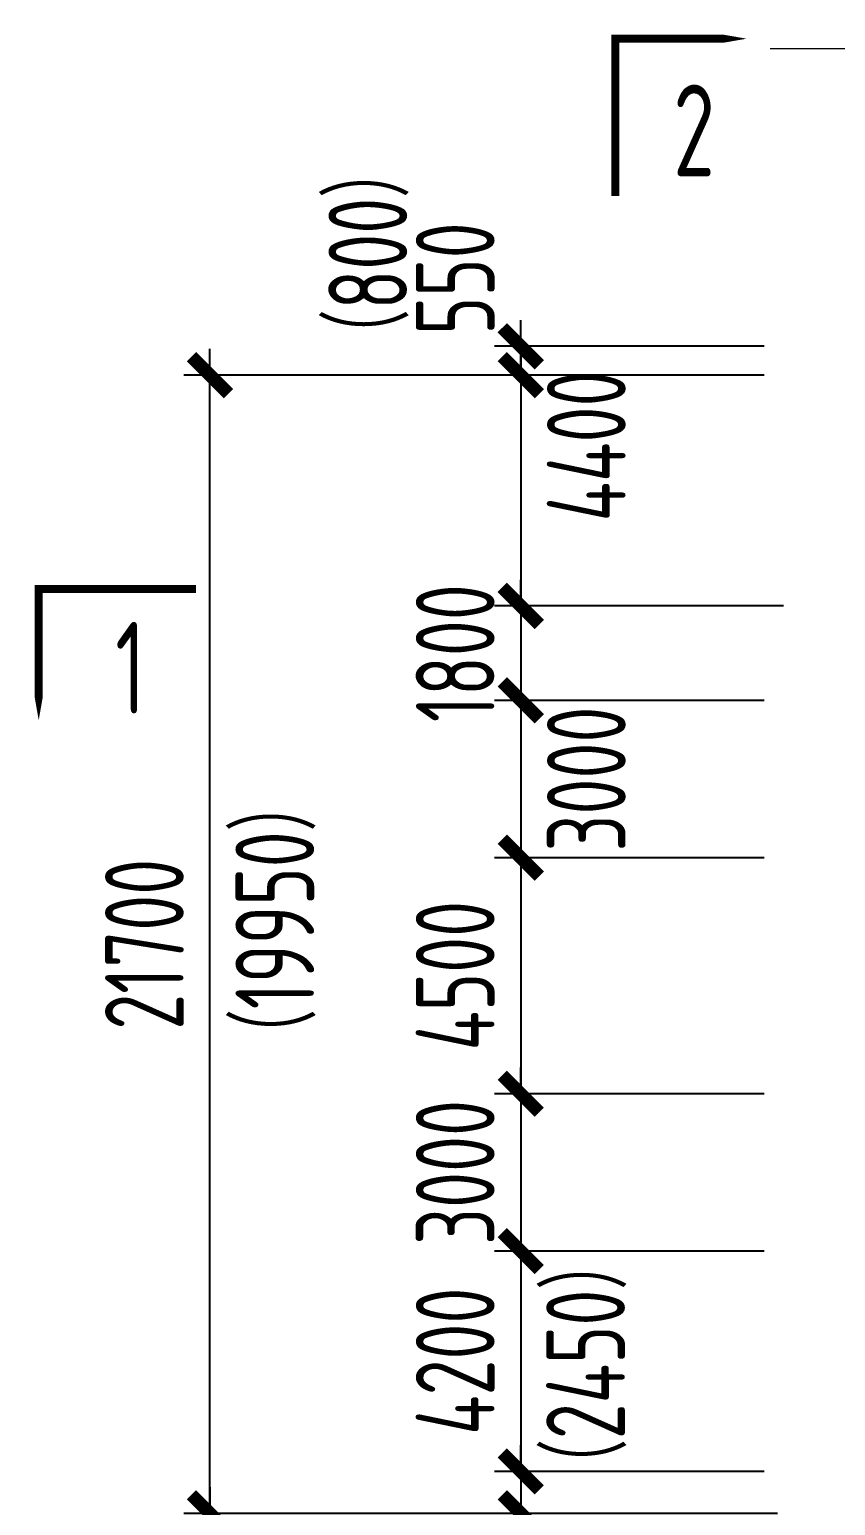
# Model space of a CAD drawing. Extents: x -2876908 to 633791, y -1383861 to 872234.
# Drawn here: x -1505863 to -1490502, y -738201 to -710061 of the extents above; entities that cross this region are included whole.
import ezdxf
from ezdxf.enums import TextEntityAlignment as Align

# ---------------------------------------------------------------- set-up
doc = ezdxf.new("R2010")
doc.units = 0
doc.header["$LTSCALE"] = 5
doc.header["$MEASUREMENT"] = 0
doc.layers.get('0').update_dxf_attribs({"linetype": 'CONTINUOUS', "lineweight": 25})
doc.layers.get('DEFPOINTS').update_dxf_attribs({"color": 35, "linetype": 'CONTINUOUS', "lineweight": 13})
for name, color, linetype, lineweight in [('5标注', 3, 'CONTINUOUS', 15), ('6文本', 7, 'CONTINUOUS', 15), ('DIM', 3, 'CONTINUOUS', 0), ('THIN', 7, 'CONTINUOUS', 0)]:
    doc.layers.add(name, color=color, linetype=linetype, lineweight=lineweight)
doc.styles.add('TSSD_Dimension', font='tssdeng.shx', dxfattribs={"width": 0.7, "bigfont": 'hztxt.shx'})
doc.styles.add('TSSD_NORM', font='tssdeng.shx', dxfattribs={"width": 0.7, "bigfont": 'hztxt.shx'})
doc.dimstyles.new('TSSD_100_100', dxfattribs={"dimtxt": 300, "dimasz": 100, "dimexe": 100, "dimexo": 250, "dimgap": 100, "dimtad": 1, "dimdec": 0, "dimzin": 0, "dimdsep": 46, "dimtxsty": 'TSSD_Dimension', "dimblk": 'ARCHTICK', "dimblk1": 'ARCHTICK', "dimblk2": 'ARCHTICK', "dimcen": 0, "dimdle": 100, "dimclrt": 7, "dimadec": 0, "dimazin": 0, "dimtfac": 1, "dimtdec": 0, "dimtix": 1, "dimtmove": 2, "dimatfit": 3, "dimfxl": 1, "dimtolj": 1, "dimtzin": 0, "dimarcsym": 0})

# ---------------------------------------------------------------- blocks, each defined once
blk = doc.blocks.new('_ArchTick')
at = {"color": 0, "linetype": 'ByBlock', "const_width": 0.5}
blk.add_lwpolyline([(-0.707, -0.707), (0.707, 0.707)], dxfattribs=at)
blk = doc.blocks.new('*D2441')
at = {"layer": 'DEFPOINTS', "color": 0, "transparency": 16777216}
for p in [(-1490358, -738351), (-1502424, -754924), (-1490019, -754924)]:
    blk.add_point(p, dxfattribs=at)
at = {"layer": 'DIM', "color": 0, "lineweight": -2, "transparency": 16777216}
for p, q in [((-1502424, -737851), (-1502424, -755424)), ((-1491608, -738351), (-1502924, -738351)), ((-1491269, -754924), (-1502924, -754924))]:
    blk.add_line(p, q, dxfattribs=at)
at = {"layer": 'DIM', "color": 0, "lineweight": -2, "transparency": 16777216, "xscale": 500, "yscale": 500, "zscale": 500}
for p, rotation in [((-1502424, -738351), 90), ((-1502424, -754924), 270)]:
    blk.add_blockref('_ArchTick', p, dxfattribs=dict(at, rotation=rotation))
at = {"layer": 'DIM', "color": 7, "transparency": 16777216, "insert": (-1503674, -746637), "char_height": 1500, "attachment_point": 5, "rotation": 90, "style": 'TSSD_Dimension'}
blk.add_mtext('\\A1;34000', dxfattribs=at)
blk = doc.blocks.new('*D2442')
at = {"layer": 'DEFPOINTS', "color": 0, "transparency": 16777216}
for p in [(-1490609, -722851), (-1496500, -725851), (-1490609, -725851)]:
    blk.add_point(p, dxfattribs=at)
at = {"layer": 'DIM', "color": 0, "lineweight": -2, "transparency": 16777216}
for p, q in [((-1496500, -722351), (-1496500, -726351)), ((-1491859, -722851), (-1497000, -722851)), ((-1491859, -725851), (-1497000, -725851))]:
    blk.add_line(p, q, dxfattribs=at)
at = {"layer": 'DIM', "color": 0, "lineweight": -2, "transparency": 16777216, "xscale": 500, "yscale": 500, "zscale": 500}
for p, rotation in [((-1496500, -722851), 90), ((-1496500, -725851), 270)]:
    blk.add_blockref('_ArchTick', p, dxfattribs=dict(at, rotation=rotation))
at = {"layer": 'DIM', "color": 7, "transparency": 16777216, "insert": (-1495250, -724351), "char_height": 1500, "attachment_point": 5, "rotation": 90, "style": 'TSSD_Dimension'}
blk.add_mtext('\\A1;3000', dxfattribs=at)
blk = doc.blocks.new('*D2443')
at = {"layer": 'DEFPOINTS', "color": 0, "transparency": 16777216}
for p in [(-1496500, -716101), (-1490609, -716101), (-1490609, -716651)]:
    blk.add_point(p, dxfattribs=at)
at = {"layer": 'DIM', "color": 0, "lineweight": -2, "transparency": 16777216}
for p, q in [((-1496500, -716101), (-1496500, -715601)), ((-1491859, -716101), (-1497000, -716101)), ((-1496500, -716651), (-1496500, -716101)), ((-1491859, -716651), (-1497000, -716651)), ((-1496500, -716651), (-1496500, -717151))]:
    blk.add_line(p, q, dxfattribs=at)
at = {"layer": 'DIM', "color": 0, "lineweight": -2, "transparency": 16777216, "xscale": 500, "yscale": 500, "zscale": 500}
for p, rotation in [((-1496500, -716101), 270), ((-1496500, -716651), 90)]:
    blk.add_blockref('_ArchTick', p, dxfattribs=dict(at, rotation=rotation))
at = {"layer": 'DIM', "color": 7, "transparency": 16777216, "insert": (-1497750, -714810), "char_height": 1500, "attachment_point": 5, "rotation": 90, "style": 'TSSD_Dimension'}
blk.add_mtext('\\A1;550', dxfattribs=at)
blk = doc.blocks.new('*D2444')
at = {"layer": 'DEFPOINTS', "color": 0, "transparency": 16777216}
for p in [(-1502424, -716651), (-1490609, -716651), (-1490609, -738351)]:
    blk.add_point(p, dxfattribs=at)
at = {"layer": 'DIM', "color": 0, "lineweight": -2, "transparency": 16777216}
for p, q in [((-1502424, -738851), (-1502424, -716151)), ((-1491859, -716651), (-1502924, -716651)), ((-1491859, -738351), (-1502924, -738351))]:
    blk.add_line(p, q, dxfattribs=at)
at = {"layer": 'DIM', "color": 0, "lineweight": -2, "transparency": 16777216, "xscale": 500, "yscale": 500, "zscale": 500}
for p, rotation in [((-1502424, -716651), 90), ((-1502424, -738351), 270)]:
    blk.add_blockref('_ArchTick', p, dxfattribs=dict(at, rotation=rotation))
at = {"layer": 'DIM', "color": 7, "transparency": 16777216, "insert": (-1503674, -727501), "char_height": 1500, "attachment_point": 5, "rotation": 90, "style": 'TSSD_Dimension'}
blk.add_mtext('\\A1;21700', dxfattribs=at)
blk = doc.blocks.new('*D2445')
at = {"layer": 'DEFPOINTS', "color": 0, "transparency": 16777216}
for p in [(-1490609, -716651), (-1496500, -721051), (-1490244, -721051)]:
    blk.add_point(p, dxfattribs=at)
at = {"layer": 'DIM', "color": 0, "lineweight": -2, "transparency": 16777216}
for p, q in [((-1496500, -716151), (-1496500, -721551)), ((-1491859, -716651), (-1497000, -716651)), ((-1491494, -721051), (-1497000, -721051))]:
    blk.add_line(p, q, dxfattribs=at)
at = {"layer": 'DIM', "color": 0, "lineweight": -2, "transparency": 16777216, "xscale": 500, "yscale": 500, "zscale": 500}
for p, rotation in [((-1496500, -716651), 90), ((-1496500, -721051), 270)]:
    blk.add_blockref('_ArchTick', p, dxfattribs=dict(at, rotation=rotation))
at = {"layer": 'DIM', "color": 7, "transparency": 16777216, "insert": (-1495250, -718001), "char_height": 1500, "attachment_point": 5, "rotation": 90, "style": 'TSSD_Dimension'}
blk.add_mtext('\\A1;4400', dxfattribs=at)
blk = doc.blocks.new('*D2446')
at = {"layer": 'DEFPOINTS', "color": 0, "transparency": 16777216}
for p in [(-1490244, -721051), (-1496500, -722851), (-1490609, -722851)]:
    blk.add_point(p, dxfattribs=at)
at = {"layer": 'DIM', "color": 0, "lineweight": -2, "transparency": 16777216}
for p, q in [((-1496500, -721051), (-1496500, -720551)), ((-1491494, -721051), (-1497000, -721051)), ((-1496500, -721051), (-1496500, -722851)), ((-1491859, -722851), (-1497000, -722851)), ((-1496500, -722851), (-1496500, -723351))]:
    blk.add_line(p, q, dxfattribs=at)
at = {"layer": 'DIM', "color": 0, "lineweight": -2, "transparency": 16777216, "xscale": 500, "yscale": 500, "zscale": 500}
for p, rotation in [((-1496500, -721051), 270), ((-1496500, -722851), 90)]:
    blk.add_blockref('_ArchTick', p, dxfattribs=dict(at, rotation=rotation))
at = {"layer": 'DIM', "color": 7, "transparency": 16777216, "insert": (-1497750, -721951), "char_height": 1500, "attachment_point": 5, "rotation": 90, "style": 'TSSD_Dimension'}
blk.add_mtext('\\A1;1800', dxfattribs=at)
blk = doc.blocks.new('*D2447')
at = {"layer": 'DEFPOINTS', "color": 0, "transparency": 16777216}
for p in [(-1490609, -725851), (-1496500, -730351), (-1490609, -730351)]:
    blk.add_point(p, dxfattribs=at)
at = {"layer": 'DIM', "color": 0, "lineweight": -2, "transparency": 16777216}
for p, q in [((-1496500, -725351), (-1496500, -730851)), ((-1491859, -725851), (-1497000, -725851)), ((-1491859, -730351), (-1497000, -730351))]:
    blk.add_line(p, q, dxfattribs=at)
at = {"layer": 'DIM', "color": 0, "lineweight": -2, "transparency": 16777216, "xscale": 500, "yscale": 500, "zscale": 500}
for p, rotation in [((-1496500, -725851), 90), ((-1496500, -730351), 270)]:
    blk.add_blockref('_ArchTick', p, dxfattribs=dict(at, rotation=rotation))
at = {"layer": 'DIM', "color": 7, "transparency": 16777216, "insert": (-1497750, -728101), "char_height": 1500, "attachment_point": 5, "rotation": 90, "style": 'TSSD_Dimension'}
blk.add_mtext('\\A1;4500', dxfattribs=at)
blk = doc.blocks.new('*D2448')
at = {"layer": 'DEFPOINTS', "color": 0, "transparency": 16777216}
for p in [(-1490609, -730351), (-1496500, -733351), (-1490609, -733351)]:
    blk.add_point(p, dxfattribs=at)
at = {"layer": 'DIM', "color": 0, "lineweight": -2, "transparency": 16777216}
for p, q in [((-1496500, -730351), (-1496500, -729851)), ((-1491859, -730351), (-1497000, -730351)), ((-1496500, -730351), (-1496500, -733351)), ((-1491859, -733351), (-1497000, -733351)), ((-1496500, -733351), (-1496500, -733851))]:
    blk.add_line(p, q, dxfattribs=at)
at = {"layer": 'DIM', "color": 0, "lineweight": -2, "transparency": 16777216, "xscale": 500, "yscale": 500, "zscale": 500}
for p, rotation in [((-1496500, -730351), 270), ((-1496500, -733351), 90)]:
    blk.add_blockref('_ArchTick', p, dxfattribs=dict(at, rotation=rotation))
at = {"layer": 'DIM', "color": 7, "transparency": 16777216, "insert": (-1497750, -731851), "char_height": 1500, "attachment_point": 5, "rotation": 90, "style": 'TSSD_Dimension'}
blk.add_mtext('\\A1;3000', dxfattribs=at)
blk = doc.blocks.new('*D2449')
at = {"layer": 'DEFPOINTS', "color": 0, "transparency": 16777216}
for p in [(-1490609, -733351), (-1496500, -737551), (-1490609, -737551)]:
    blk.add_point(p, dxfattribs=at)
at = {"layer": 'DIM', "color": 0, "lineweight": -2, "transparency": 16777216}
for p, q in [((-1496500, -732851), (-1496500, -738051)), ((-1491859, -733351), (-1497000, -733351)), ((-1491859, -737551), (-1497000, -737551))]:
    blk.add_line(p, q, dxfattribs=at)
at = {"layer": 'DIM', "color": 0, "lineweight": -2, "transparency": 16777216, "xscale": 500, "yscale": 500, "zscale": 500}
for p, rotation in [((-1496500, -733351), 90), ((-1496500, -737551), 270)]:
    blk.add_blockref('_ArchTick', p, dxfattribs=dict(at, rotation=rotation))
at = {"layer": 'DIM', "color": 7, "transparency": 16777216, "insert": (-1497750, -735451), "char_height": 1500, "attachment_point": 5, "rotation": 90, "style": 'TSSD_Dimension'}
blk.add_mtext('\\A1;4200', dxfattribs=at)
blk = doc.blocks.new('*D2450')
at = {"layer": 'DEFPOINTS', "color": 0, "transparency": 16777216}
for p in [(-1490609, -737551), (-1496500, -738351), (-1490609, -738351)]:
    blk.add_point(p, dxfattribs=at)
at = {"layer": 'DIM', "color": 0, "lineweight": -2, "transparency": 16777216}
for p, q in [((-1496500, -737551), (-1496500, -737051)), ((-1491859, -737551), (-1497000, -737551)), ((-1496500, -737551), (-1496500, -738351)), ((-1491859, -738351), (-1497000, -738351)), ((-1496500, -738351), (-1496500, -738851))]:
    blk.add_line(p, q, dxfattribs=at)
at = {"layer": 'DIM', "color": 0, "lineweight": -2, "transparency": 16777216, "xscale": 500, "yscale": 500, "zscale": 500}
for p, rotation in [((-1496500, -737551), 270), ((-1496500, -738351), 90)]:
    blk.add_blockref('_ArchTick', p, dxfattribs=dict(at, rotation=rotation))
at = {"layer": 'DIM', "color": 7, "transparency": 16777216, "insert": (-1497750, -739641), "char_height": 1500, "attachment_point": 5, "rotation": 90, "style": 'TSSD_Dimension'}
blk.add_mtext('\\A1;800', dxfattribs=at)

msp = doc.modelspace()

# ---------------------------------------------------------------- linework, layer by layer
at = {"layer": '5标注', "flags": 128}
for points in [[(-1494697.022, -713236.452, 150, 150, 0), (-1494697.022, -710236.452, 150, 150, 0), (-1493197.022, -710236.452, 350, 0, 0), (-1492197.022, -710236.452, 0, 0, 0)], [(-1502688.394, -720729.877, 150, 150, 0), (-1505688.394, -720729.877, 150, 150, 0), (-1505688.394, -722229.877, 350, 0, 0), (-1505688.394, -723229.877, 0, 0, 0)]]:
    msp.add_lwpolyline(points, format="xyseb", dxfattribs=at)
at = {"layer": 'THIN', "flags": 128}
msp.add_lwpolyline([(-1491746.095, -710422.573), (-1488149.462, -710422.573), (-1488079.462, -710202.573), (-1487959.462, -710642.573), (-1487889.462, -710422.573), (-1484292.83, -710422.573)], dxfattribs=at)

# ---------------------------------------------------------------- texts
at = {"layer": '6文本', "style": 'TSSD_NORM', "width": 0.7}
for s, p in [('2', (-1493197.022, -711986.452)), ('1', (-1503938.394, -722229.877))]:
    msp.add_text(s, height=1750, dxfattribs=at).set_placement(p, align=Align.MIDDLE_CENTER)
at = {"layer": 'DIM', "color": 7, "char_height": 1500, "attachment_point": 5, "rotation": 90, "style": 'TSSD_Dimension'}
for s, insert in [('\\A1;（800）', (-1499400.751, -714333.195)), ('\\A1;（19950）', (-1501173.681, -727043.373)), ('\\A1;（2450）', (-1495250.32, -735511.477))]:
    msp.add_mtext(s, dxfattribs=dict(at, insert=insert))

# ---------------------------------------------------------------- dimensions: what is measured, and where the dimension line sits
at = {"layer": 'DIM'}
for base, p1, p2, picture, middle in [((-1496500.32, -716100.721), (-1490609.462, -716650.721), (-1490609.462, -716100.721), '*D2443', (-1497750.32, -714810.336)), ((-1496500.32, -721050.721), (-1490609.462, -716650.721), (-1490244.462, -721050.721), '*D2445', (-1495250.32, -718000.721)), ((-1496500.32, -725850.721), (-1490609.462, -722850.721), (-1490609.462, -725850.721), '*D2442', (-1495250.32, -724350.721)), ((-1496500.32, -738350.721), (-1490609.462, -737550.721), (-1490609.462, -738350.721), '*D2450', (-1497750.32, -739641.105))]:
    dim = msp.add_linear_dim(base=base, p1=p1, p2=p2, angle=90, dimstyle='TSSD_100_100', override={"dimtxt": 1500, "dimasz": 500, "dimexe": 500, "dimexo": 1250, "dimgap": 500, "dimdle": 500}, dxfattribs=at)
    dim.commit()
    dim.dimension.update_dxf_attribs({"geometry": picture, "text_midpoint": middle, "dimtype": 160})
for base, p1, p2, picture, middle in [((-1502423.681, -716650.721), (-1490609.462, -738350.721), (-1490609.462, -716650.721), '*D2444', (-1503673.681, -727500.721)), ((-1496500.32, -722850.721), (-1490244.462, -721050.721), (-1490609.462, -722850.721), '*D2446', (-1497750.32, -721950.721)), ((-1496500.32, -730350.721), (-1490609.462, -725850.721), (-1490609.462, -730350.721), '*D2447', (-1497750.32, -728100.721)), ((-1496500.32, -733350.721), (-1490609.462, -730350.721), (-1490609.462, -733350.721), '*D2448', (-1497750.32, -731850.721)), ((-1496500.32, -737550.721), (-1490609.462, -733350.721), (-1490609.462, -737550.721), '*D2449', (-1497750.32, -735450.721))]:
    dim = msp.add_linear_dim(base=base, p1=p1, p2=p2, angle=90, dimstyle='TSSD_100_100', override={"dimtxt": 1500, "dimasz": 500, "dimexe": 500, "dimexo": 1250, "dimgap": 500, "dimdle": 500}, dxfattribs=at)
    dim.commit()
    dim.dimension.update_dxf_attribs({"geometry": picture, "text_midpoint": middle})
dim = msp.add_linear_dim(base=(-1502423.681, -754924.066), p1=(-1490358.097, -738350.721), p2=(-1490019.462, -754924.066), angle=90, text='34000', dimstyle='TSSD_100_100', override={"dimtxt": 1500, "dimasz": 500, "dimexe": 500, "dimexo": 1250, "dimgap": 500, "dimdle": 500}, dxfattribs=at)
dim.commit()
dim.dimension.update_dxf_attribs({"geometry": '*D2441', "text_midpoint": (-1503673.681, -746637.393)})

doc.saveas('drawing.dxf')
